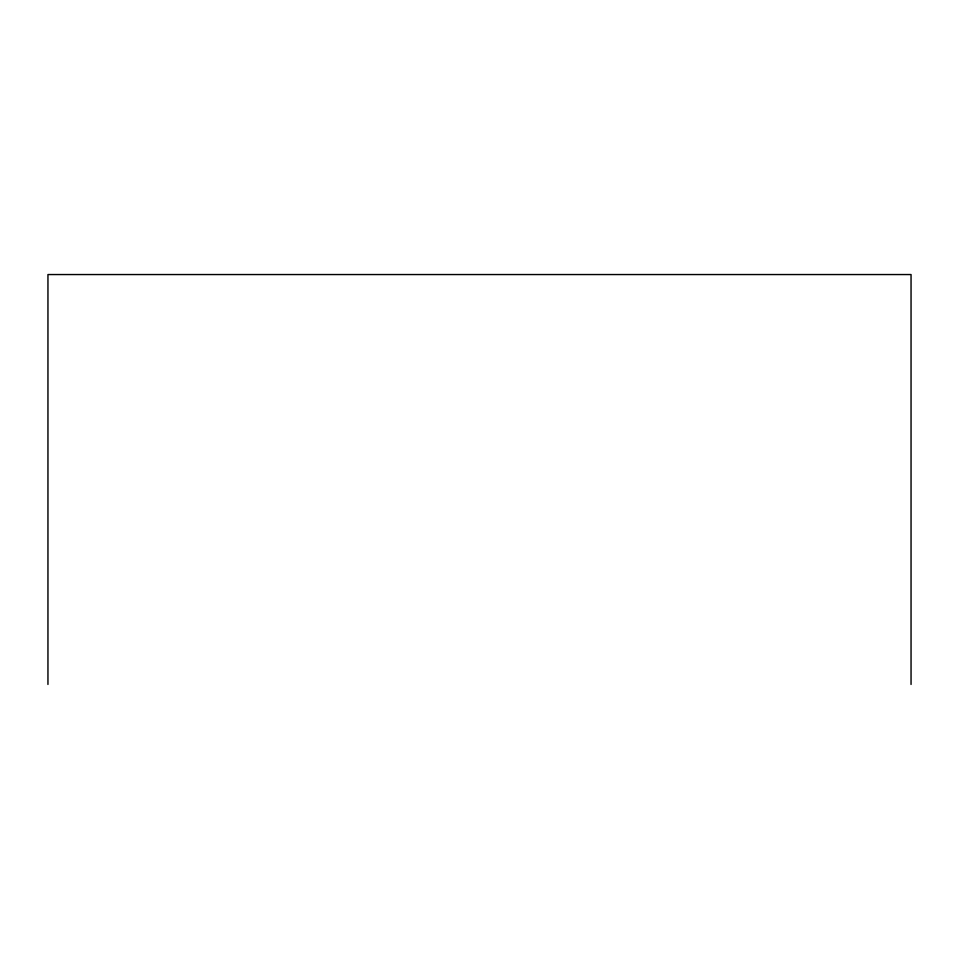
<?xml version="1.0" encoding="UTF-8"?>
<svg xmlns="http://www.w3.org/2000/svg" width="959" height="959" viewBox="0 0 959 959"><rect width="100%" height="100%" fill="white"/><g stroke="black" fill="none" stroke-linecap="round" stroke-linejoin="round"><path stroke-width="1.44" d="M911.05 684.45L911.05 274.55L47.95 274.55L47.95 684.45"/></g></svg>
